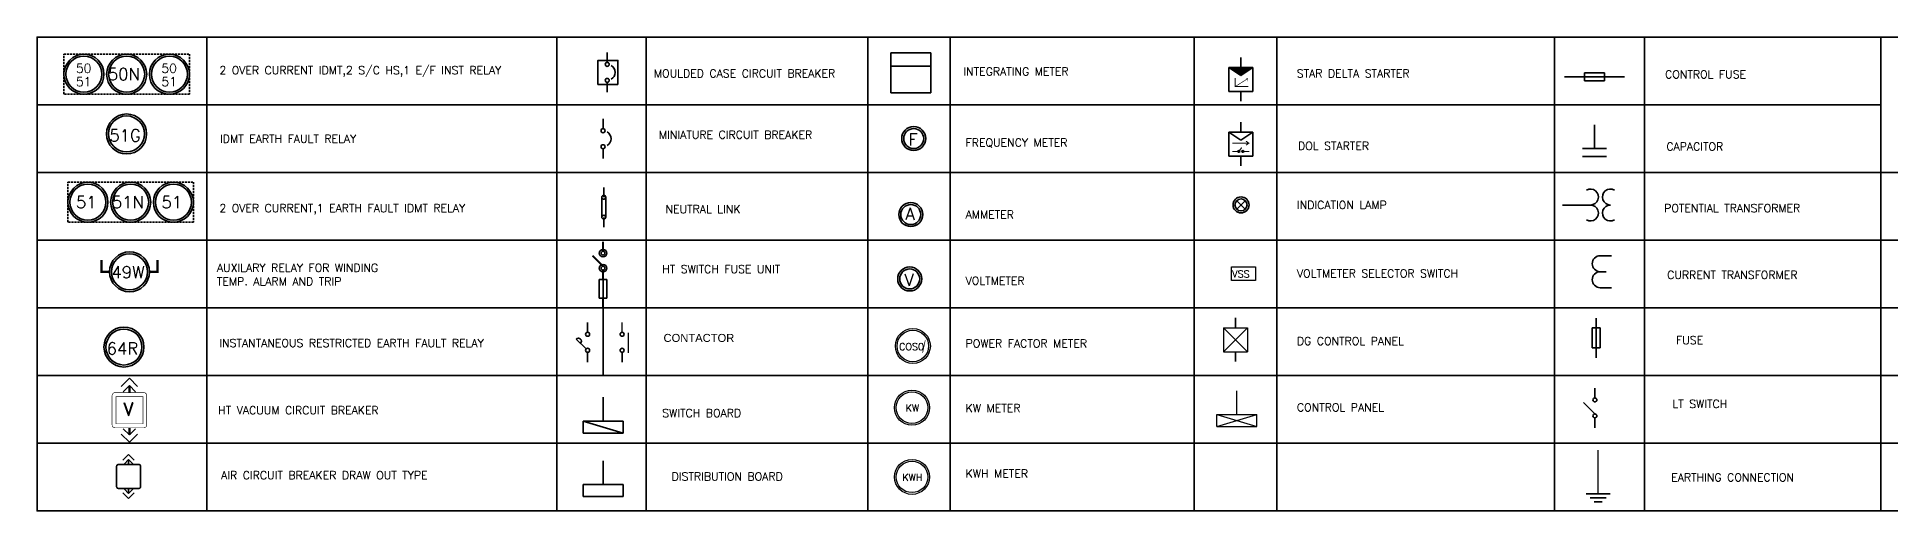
# Model space of a CAD drawing. Header units: inches. Extents: x 2669625 to 18251042, y -990446 to 2819736.
# Drawn here: x 15093571 to 17156195, y -990446 to -462975 of the extents above; entities that cross this region are included whole.
import ezdxf
from ezdxf.enums import TextEntityAlignment as Align

# ---------------------------------------------------------------- set-up
doc = ezdxf.new("R2010")
doc.units = ezdxf.units.IN
doc.header["$MEASUREMENT"] = 0
doc.linetypes.add('DASHED', pattern=[0.75, 0.5, -0.25])
doc.layers.add('EMATE_LEGENDS', color=7, linetype='Continuous', lineweight=35)
doc.styles.add('ROMAND', font='romand', dxfattribs={"height": 0.08})
doc.styles.add('ROMANT', font='ROMANT')
doc.styles.get("Standard").update_dxf_attribs({"font": 'arial.ttf'})

# ---------------------------------------------------------------- blocks, each defined once
blk = doc.blocks.new('SRL221D5')
at = {"linetype": 'DASHED'}
blk.add_lwpolyline([(0, 5), (31.36, 5), (31.36, -5), (0, -5)], close=True, dxfattribs=at)
for centre, radius in [((5, 0), 5), ((15.68, 0), 5), ((26.36, 0), 5), ((5, 0), 4.5), ((15.68, 0), 4.5), ((26.36, 0), 4.5)]:
    blk.add_circle(centre, radius)
at = {"style": 'ROMANT'}
for s, height, p in [('50', 2.25, (3.01, 0.36)), ('50N', 3, (10.99, -1.49)), ('50', 2.25, (24.37, 0.36)), ('51', 2.25, (3.01, -2.98)), ('51', 2.25, (24.37, -2.98))]:
    blk.add_text(s, height=height, dxfattribs=at).set_placement(p)
at = {"style": 'ROMAND', "flags": 1}
for tag, p in [('SB-NAME', (7.73, 2.9)), ('FDR-NAME', (7.73, -0.34)), ('GEN_DESC', (7.63, -3.35)), ('SPEC-DESC', (7.63, -6.03))]:
    blk.add_attdef(tag, p, '', height=2, dxfattribs=at)
blk = doc.blocks.new('SOC000H1')
for p, q in [((0, 0), (-2.04, -2.04)), ((0, -1.83), (-1.53, -3.36)), ((0, 0), (2.04, -2.04)), ((0, -1.83), (1.53, -3.36)), ((0, -14.17), (-1.53, -12.64)), ((0, -14.17), (1.53, -12.64)), ((0, -16), (-2.04, -13.96)), ((0, -16), (2.04, -13.96))]:
    blk.add_line(p, q)
at = {"const_width": 0.144}
blk.add_lwpolyline([(-4.33, -4.33), (-4.33, -11.67, 0.414214), (-3.61, -12.39), (3.61, -12.39, 0.414214), (4.33, -11.67), (4.33, -4.33, 0.414214), (3.61, -3.61), (-3.61, -3.61, 0.414214)], format="xyb", close=True, dxfattribs=at)
blk.add_lwpolyline([(-3.36, -4.59), (-3.36, -11.41), (3.36, -11.41), (3.36, -4.59)], close=True, dxfattribs=at)
at = {"const_width": 0.578}
for points in [[(0, -3.61), (0, -1.83)], [(0, -12.39), (0, -14.17)]]:
    blk.add_lwpolyline(points, dxfattribs=at)
at = {"style": 'ROMAND'}
blk.add_text('V', height=3.25, dxfattribs=at).set_placement((-1.65, -9.43))
at = {"style": 'ROMAND', "flags": 1}
for tag, p in [('SB-NAME', (5.85, 0.78)), ('GEN_DESC', (5.57, -5.46)), ('FDR-NAME', (5.85, -2.46)), ('VAL3', (5.85, -17.39)), ('VAL4', (5.85, -20.39))]:
    blk.add_attdef(tag, p, '', height=2, dxfattribs=at)
at = {"style": 'ROMAND'}
for tag, p in [('SPEC-DESC', (5.63, -8.35)), ('VAL1', (5.58, -11.34)), ('VAL2', (5.58, -14.15))]:
    blk.add_attdef(tag, p, '', height=2, dxfattribs=at)
blk = doc.blocks.new('SKH00001')
for p, q in [((0, 5), (10, 5)), ((0, 5), (0, -5)), ((10, 5), (10, -5)), ((0, 1.67), (10, 1.67)), ((0, -5), (10, -5))]:
    blk.add_line(p, q)
at = {"style": 'ROMAND', "flags": 1}
for tag, p in [('SB-NAME', (-2.9, 3.78)), ('FDR-NAME', (-2.9, 0.55)), ('GEN_DESC', (-3.12, -5.78)), ('VAL1', (-0.51, -8.8)), ('VAL2', (-0.51, -11.96))]:
    blk.add_attdef(tag, p, '', height=2, dxfattribs=at)
at = {"style": 'ROMAND'}
blk.add_attdef('SPEC-DESC', text='', height=2, dxfattribs=at).set_placement((5.06, -2.64), align=Align.CENTER)
blk = doc.blocks.new('SCN00001')
blk.add_line((-0.35, -6.65), (-2.83, -4.17))
at = {"const_width": 0.4}
for points in [[(0, -2.5), (0, 0)], [(0, -7.5), (0, -10)]]:
    blk.add_lwpolyline(points, dxfattribs=at)
for centre in [(0, -3), (0, -7)]:
    blk.add_circle(centre, 0.5)
blk.add_arc((-2.3, -4.7), 0.75, 315, 135)
at = {"style": 'ROMAND', "flags": 1}
for tag, p in [('SB-NAME', (1.6, 2.56)), ('FDR-NAME', (1.6, -0.68)), ('GEN_DESC', (1.32, -10.32))]:
    blk.add_attdef(tag, p, '', height=2, dxfattribs=at)
at = {"style": 'ROMAND'}
for tag, p in [('SPEC-DESC', (1.39, -4.29)), ('VAL1', (1.33, -7.27))]:
    blk.add_attdef(tag, p, '', height=2, dxfattribs=at)
blk = doc.blocks.new('SRL010I1')
for radius in [5, 4.5]:
    blk.add_circle((5, 0), radius)
at = {"style": 'ROMANT'}
blk.add_text('64R', height=3, dxfattribs=at).set_placement((0.7, -1.87))
at = {"style": 'ROMAND', "flags": 1}
for tag, p in [('SB-NAME', (-2.99, 1.73)), ('FDR-NAME', (-2.99, -1.5)), ('GEN_DESC', (-2.8, -4.5)), ('SPEC-DESC', (-3.98, -7.67))]:
    blk.add_attdef(tag, p, '', height=2, dxfattribs=at)
blk = doc.blocks.new('SRL210D3')
at = {"linetype": 'DASHED'}
blk.add_lwpolyline([(0, 5), (31.36, 5), (31.36, -5), (0, -5)], close=True, dxfattribs=at)
for centre, radius in [((5, 0), 5), ((15.68, 0), 5), ((26.36, 0), 5), ((5, 0), 4.5), ((15.68, 0), 4.5), ((26.36, 0), 4.5)]:
    blk.add_circle(centre, radius)
at = {"style": 'ROMANT'}
for s, p in [('51', (2.03, -1.49)), ('51N', (10.99, -1.49)), ('51', (23.39, -1.49))]:
    blk.add_text(s, height=3, dxfattribs=at).set_placement(p)
at = {"style": 'ROMAND', "flags": 1}
for tag, p in [('SB-NAME', (7.73, 2.9)), ('FDR-NAME', (7.73, -0.34)), ('GEN_DESC', (7.63, -3.35)), ('SPEC-DESC', (7.63, -6.03))]:
    blk.add_attdef(tag, p, '', height=2, dxfattribs=at)
blk = doc.blocks.new('SNL00002')
for p, q in [((2.5, 0.5), (7.5, 0.5)), ((2.5, -0.5), (7.5, -0.5))]:
    blk.add_line(p, q)
at = {"const_width": 0.4}
for points in [[(2.5, 0), (0, 0)], [(7.5, 0), (10, 0)]]:
    blk.add_lwpolyline(points, dxfattribs=at)
for centre in [(2.5, 0), (7.5, 0)]:
    blk.add_circle(centre, 0.5)
at = {"style": 'ROMAND', "flags": 1}
for tag, p in [('SB-NAME', (-3.33, 8.35)), ('FDR-NAME', (-3.33, 5.11)), ('GEN_DESC', (-3.25, 1.96))]:
    blk.add_attdef(tag, p, '', height=2, dxfattribs=at)
at = {"style": 'ROMAND'}
for tag, p in [('SPEC-DESC', (4.91, -3.64)), ('VAL1', (4.91, -6.62))]:
    blk.add_attdef(tag, text='', height=2, dxfattribs=at).set_placement(p, align=Align.CENTER)
blk = doc.blocks.new('SCT00001')
for p, q in [((-1.5, 4), (1.34, 4)), ((-1.5, 0), (0, 0)), ((-1.5, -4), (1.34, -4))]:
    blk.add_line(p, q)
for centre in [(-1.5, 2), (-1.5, -2)]:
    blk.add_arc(centre, 2, 90, 270)
at = {"style": 'ROMAND', "flags": 1}
for tag, p in [('SB-NAME', (-20.3, 11.72)), ('FDR-NAME', (-20.3, 8.48)), ('GEN_DESC', (-20.38, 5.23))]:
    blk.add_attdef(tag, p, '', height=2, dxfattribs=at)
at = {"style": 'ROMAND'}
for tag, p in [('VAL1', (-4.57, 1.98)), ('VAL2', (-4.57, -0.76)), ('SPEC-DESC', (-4.57, -3.74))]:
    blk.add_attdef(tag, text='', height=2, dxfattribs=at).set_placement(p, align=Align.RIGHT)
blk = doc.blocks.new('SFU00001')
for p, q in [((-1, -2.5), (-1, -7.5)), ((-1, -2.5), (1, -2.5)), ((1, -2.5), (1, -7.5)), ((-1, -7.5), (1, -7.5))]:
    blk.add_line(p, q)
at = {"const_width": 0.4}
blk.add_lwpolyline([(0, -10), (0, 0)], dxfattribs=at)
at = {"style": 'ROMAND', "flags": 1}
for tag, p in [('SB-NAME', (1.6, 2.56)), ('FDR-NAME', (1.6, -0.68)), ('GEN_DESC', (1.32, -10.32))]:
    blk.add_attdef(tag, p, '', height=2, dxfattribs=at)
at = {"style": 'ROMAND'}
for tag, p in [('SPEC-DESC', (1.39, -4.29)), ('VAL1', (1.33, -7.27))]:
    blk.add_attdef(tag, p, '', height=2, dxfattribs=at)
blk = doc.blocks.new('SRL010D1')
for radius in [5, 4.5]:
    blk.add_circle((5, 0), radius)
at = {"style": 'ROMANT'}
blk.add_text('51G', height=3, dxfattribs=at).set_placement((0.7, -1.87))
at = {"style": 'ROMAND', "flags": 1}
for tag, p in [('SB-NAME', (-2.99, 1.73)), ('FDR-NAME', (-2.99, -1.5)), ('GEN_DESC', (-2.8, -4.5)), ('SPEC-DESC', (-3.8, -7.46))]:
    blk.add_attdef(tag, p, '', height=2, dxfattribs=at)
blk = doc.blocks.new('SEH00002')
for p, q in [((-3, -11), (3, -11)), ((-2, -12), (2, -12)), ((-1, -13), (1, -13))]:
    blk.add_line(p, q)
at = {"const_width": 0.4}
blk.add_lwpolyline([(0, -11), (0, 0)], dxfattribs=at)
at = {"style": 'ROMAND', "flags": 1}
for tag, p in [('SB-NAME', (0.36, 2.81)), ('FDR-NAME', (0.36, -0.43)), ('GEN_DESC', (0.36, -3.45))]:
    blk.add_attdef(tag, p, '', height=2, dxfattribs=at)
at = {"style": 'ROMAND'}
blk.add_attdef('SPEC-DESC', (0.48, -6.83), '', height=2, dxfattribs=at)
blk = doc.blocks.new('SAC000D1')
for p, q in [((0, 0), (-1.41, -1.41)), ((0, 0), (1.41, -1.41)), ((0, -1.27), (-1.06, -2.33)), ((0, -1.27), (1.06, -2.33)), ((0, -9.73), (-1.06, -8.67)), ((0, -9.73), (1.06, -8.67)), ((0, -11), (-1.41, -9.59)), ((0, -11), (1.41, -9.59))]:
    blk.add_line(p, q)
at = {"const_width": 0.4}
blk.add_lwpolyline([(-3, -3), (-3, -8, 0.414214), (-2.5, -8.5), (2.5, -8.5, 0.414214), (3, -8), (3, -3, 0.414214), (2.5, -2.5), (-2.5, -2.5, 0.414214)], format="xyb", close=True, dxfattribs=at)
for points in [[(0, -2.5), (0, -1.27)], [(0, -8.5), (0, -9.73)]]:
    blk.add_lwpolyline(points, dxfattribs=at)
at = {"style": 'ROMAND', "flags": 1}
for tag, p in [('SB-NAME', (4.12, 1.77)), ('FDR-NAME', (4.12, -1.47)), ('GEN_DESC', (3.84, -14.51))]:
    blk.add_attdef(tag, p, '', height=2, dxfattribs=at)
at = {"style": 'ROMAND'}
for tag, p in [('SPEC-DESC', (3.9, -5.07)), ('VAL1', (3.84, -8.06)), ('VAL2', (3.84, -11.18))]:
    blk.add_attdef(tag, p, '', height=2, dxfattribs=at)
blk = doc.blocks.new('SFQ00001')
for radius in [3, 2.5]:
    blk.add_circle((3, 0), radius)
at = {"style": 'ROMAND'}
blk.add_text('F', height=3, dxfattribs=at).set_placement((1.67, -1.72))
at = {"style": 'ROMAND', "flags": 1}
for tag, p in [('SB-NAME', (-4.9, 5.78)), ('FDR-NAME', (-4.9, 2.55)), ('GEN_DESC', (-3.91, -1.43)), ('VAL2', (-1.22, -12.46))]:
    blk.add_attdef(tag, p, '', height=2, dxfattribs=at)
at = {"style": 'ROMAND'}
for tag, p in [('VAL1', (2.58, -5.59)), ('SPEC-DESC', (2.58, -8.98))]:
    blk.add_attdef(tag, text='', height=2, dxfattribs=at).set_placement(p, align=Align.CENTER)
blk = doc.blocks.new('SAM00001')
for radius in [3, 2.5]:
    blk.add_circle((3, 0), radius)
at = {"style": 'ROMAND'}
blk.add_text('A', height=3, dxfattribs=at).set_placement((1.67, -1.35))
at = {"style": 'ROMAND', "flags": 1}
for tag, p in [('SB-NAME', (-4.9, 5.78)), ('FDR-NAME', (-4.9, 2.55)), ('GEN_DESC', (-3.91, -1.43)), ('VAL2', (-2.26, -12.31))]:
    blk.add_attdef(tag, p, '', height=2, dxfattribs=at)
at = {"style": 'ROMAND'}
for tag, p in [('VAL1', (2.58, -5.59)), ('SPEC-DESC', (2.58, -8.98))]:
    blk.add_attdef(tag, text='', height=2, dxfattribs=at).set_placement(p, align=Align.CENTER)
blk = doc.blocks.new('SVO00001')
for radius in [3, 2.5]:
    blk.add_circle((3, 0), radius)
at = {"style": 'ROMAND'}
blk.add_text('V', height=3, dxfattribs=at).set_placement((1.67, -1.72))
at = {"style": 'ROMAND', "flags": 1}
for tag, p in [('SB-NAME', (-4.9, 5.78)), ('FDR-NAME', (-4.9, 2.55)), ('GEN_DESC', (-3.91, -1.43)), ('VAL2', (-0.92, -12.54))]:
    blk.add_attdef(tag, p, '', height=2, dxfattribs=at)
at = {"style": 'ROMAND'}
for tag, p in [('VAL1', (2.58, -5.59)), ('SPEC-DESC', (2.58, -8.98))]:
    blk.add_attdef(tag, text='', height=2, dxfattribs=at).set_placement(p, align=Align.CENTER)
blk = doc.blocks.new('AROS')
at = {"const_width": 0.4}
blk.add_lwpolyline([(0, 0), (0, -9.7)], dxfattribs=at)
blk.add_lwpolyline([(-1.5, -8.2, 0, 0.4, 0), (0, -9.7, 0.4, 0, 0), (1.3, -8.2, 0, 0, 0)], format="xyseb")
blk = doc.blocks.new('sst000f1')
for p, q in [((-3, -2.5), (-3, -8.5)), ((-3, -2.5), (3, -2.5)), ((0, -4.5), (-3, -2.5)), ((0, -4.5), (3, -2.5)), ((3, -2.5), (3, -8.5)), ((-3, -8.5), (3, -8.5))]:
    blk.add_line(p, q)
for points, const_width in [([(0, -2.5), (0, 0)], 0.4), ([(1.84, -7.29), (-1.43, -7.29), (-1.43, -5.16)], 0.24), ([(0, -8.5), (0, -11)], 0.4)]:
    blk.add_lwpolyline(points, dxfattribs=dict(const_width=const_width))
at = {"xscale": 0.3840617244697113, "yscale": 0.3840617244697113, "zscale": 0.3840617244697113, "rotation": 122.4300276355698}
blk.add_blockref('AROS', (-1.43, -7.29), dxfattribs=at)
at = {"style": 'ROMAND', "flags": 1}
for tag, p in [('SB-NAME', (3.77, 0.56)), ('FDR-NAME', (3.77, -2.68)), ('VAL2', (3.78, -9.53)), ('GEN_DESC', (3.5, -15.54)), ('VAL1', (3.78, -12.57))]:
    blk.add_attdef(tag, p, '', height=2, dxfattribs=at)
at = {"style": 'ROMAND'}
blk.add_attdef('SPEC-DESC', (3.56, -6.29), '', height=2, dxfattribs=at)
blk = doc.blocks.new('SIL00001')
for p, q in [((3.07, -1.07), (0.93, 1.07)), ((0.93, -1.07), (3.07, 1.07))]:
    blk.add_line(p, q)
for radius in [2, 1.51]:
    blk.add_circle((2, 0), radius)
at = {"style": 'ROMAND', "flags": 1}
for tag, p in [('SB-NAME', (-5.45, 6.51)), ('FDR-NAME', (-5.45, 3.27)), ('GEN_DESC', (-5.36, 0.03))]:
    blk.add_attdef(tag, p, '', height=2, dxfattribs=at)
at = {"style": 'ROMAND'}
for tag, p in [('SPEC-DESC', (2.04, -4.21)), ('VAL1', (2.04, -7.31))]:
    blk.add_attdef(tag, text='', height=2, dxfattribs=at).set_placement(p, align=Align.CENTER)
blk = doc.blocks.new('SDB00001')
for p, q in [((-5, -6), (5, -6)), ((-5, -9), (-5, -6)), ((-5, -9), (5, -9)), ((5, -9), (5, -6))]:
    blk.add_line(p, q)
at = {"const_width": 0.4}
blk.add_lwpolyline([(0, 0), (0, -6)], dxfattribs=at)
at = {"style": 'ROMAND', "flags": 1}
for tag, p in [('SB-NAME', (-7.77, 0.94)), ('GEN_DESC', (-8.05, -5.34)), ('FDR-NAME', (-7.77, -2.3)), ('VAL2', (-3.6, -17.81)), ('VAL3', (-3.6, -21.04)), ('VAL4', (-3.6, -24.28)), ('VAL5', (-3.6, -27.52)), ('VAL6', (-3.6, -30.76))]:
    blk.add_attdef(tag, p, '', height=2, dxfattribs=at)
at = {"style": 'ROMAND'}
for tag, p in [('SPEC-DESC', (-0.06, -11.84)), ('VAL1', (-0.06, -14.73))]:
    blk.add_attdef(tag, text='', height=2, dxfattribs=at).set_placement(p, align=Align.CENTER)
blk = doc.blocks.new('SMN00001')
at = {"const_width": 0.4}
for points in [[(0, -2.5), (0, 0)], [(0, -7.5), (0, -10)]]:
    blk.add_lwpolyline(points, dxfattribs=at)
for centre in [(0, -3), (0, -7)]:
    blk.add_circle(centre, 0.5)
blk.add_arc((0, -5), 2, 300, 60)
at = {"style": 'ROMAND', "flags": 1}
for tag, p in [('SB-NAME', (2.56, 3.99)), ('FDR-NAME', (2.56, 0.76)), ('GEN_DESC', (2.29, -8.88))]:
    blk.add_attdef(tag, p, '', height=2, dxfattribs=at)
at = {"style": 'ROMAND'}
for tag, p in [('VAL1', (2.29, -5.83)), ('SPEC-DESC', (2.35, -2.85))]:
    blk.add_attdef(tag, p, '', height=2, dxfattribs=at)
blk = doc.blocks.new('SPT00001')
blk.add_line((7, 0), (0, 0))
for centre, start, end in [((7, 2), 270, 120), ((7, -2), 240, 90), ((12, 2), 60, 270), ((12, -2), 90, 300)]:
    blk.add_arc(centre, 2, start, end)
at = {"style": 'ROMAND', "flags": 1}
for tag, p in [('SB-NAME', (2.27, 4.69)), ('FDR-NAME', (1.27, 1.45)), ('GEN_DESC', (0.32, -2.05))]:
    blk.add_attdef(tag, p, '', height=2, dxfattribs=at)
at = {"style": 'ROMAND'}
for tag, p in [('SPEC-DESC', (9.75, -10.08)), ('VAL1', (9.75, -6.69)), ('VAL2', (10.55, -13.58))]:
    blk.add_attdef(tag, text='', height=2, dxfattribs=at).set_placement(p, align=Align.CENTER)
blk = doc.blocks.new('SSF000H1')
for p, q in [((-1.25, -12.62), (-1.25, -18.88)), ((-1.25, -12.62), (1.25, -12.62)), ((0, -12.36), (0, -20.02)), ((1.25, -12.62), (1.25, -18.88)), ((-1.25, -18.88), (1.25, -18.88))]:
    blk.add_line(p, q)
at = {"const_width": 0.6}
for points in [[(0, -3.25), (0, 0)], [(0, -8.25), (-3.54, -4.71)], [(0, -9.5), (0, -12.62)], [(0, -18.88), (0, -22)]]:
    blk.add_lwpolyline(points, dxfattribs=at)
for centre, radius in [((0, -3.88), 1.25), ((0, -3.88), 0.625), ((0, -8.88), 1.25), ((0, -8.88), 0.625)]:
    blk.add_circle(centre, radius)
at = {"style": 'ROMAND', "flags": 1}
for tag, p in [('SB-NAME', (2.59, 5.54)), ('GEN_DESC', (2.31, -1.18)), ('FDR-NAME', (2.59, 2.3)), ('VAL3', (2.28, -19.78)), ('VAL4', (2.28, -22.78))]:
    blk.add_attdef(tag, p, '', height=2, dxfattribs=at)
at = {"style": 'ROMAND'}
for tag, p in [('VAL1', (2.31, -7.32)), ('SPEC-DESC', (2.37, -4.33)), ('VAL2', (2.31, -16.3))]:
    blk.add_attdef(tag, p, '', height=2, dxfattribs=at)
blk = doc.blocks.new('SRLA0WH2')
at = {"const_width": 0.6}
for points in [[(0, 3), (0, 0), (2, 0)], [(14, 3), (14, 0), (12, 0)]]:
    blk.add_lwpolyline(points, dxfattribs=at)
for radius in [5, 4.5]:
    blk.add_circle((7, 0), radius)
at = {"style": 'ROMANT'}
blk.add_text('49W', height=3, dxfattribs=at).set_placement((2.48, -1.57))
at = {"style": 'ROMAND', "flags": 1}
for tag, p in [('SB-NAME', (-0.99, 1.73)), ('FDR-NAME', (-0.99, -1.5)), ('GEN_DESC', (-0.8, -4.5)), ('SPEC-DESC', (-1.8, -7.46))]:
    blk.add_attdef(tag, p, '', height=2, dxfattribs=at)
blk = doc.blocks.new('SSB00001')
for p, q in [((-5, -6), (5, -9)), ((-5, -6), (5, -6)), ((-5, -9), (-5, -6)), ((-5, -9), (5, -9)), ((5, -9), (5, -6))]:
    blk.add_line(p, q)
at = {"const_width": 0.4}
blk.add_lwpolyline([(0, 0), (0, -6)], dxfattribs=at)
at = {"style": 'ROMAND', "flags": 1}
for tag, p in [('SB-NAME', (-7.77, 0.94)), ('GEN_DESC', (-8.05, -5.34)), ('FDR-NAME', (-7.77, -2.3)), ('VAL2', (-3.4, -17.81)), ('VAL3', (-3.4, -21.04)), ('VAL4', (-3.4, -24.28)), ('VAL5', (-3.4, -27.52)), ('VAL6', (-3.4, -30.76))]:
    blk.add_attdef(tag, p, '', height=2, dxfattribs=at)
at = {"style": 'ROMAND'}
for tag, p in [('SPEC-DESC', (-0.06, -11.84)), ('VAL1', (-0.06, -14.73))]:
    blk.add_attdef(tag, text='', height=2, dxfattribs=at).set_placement(p, align=Align.CENTER)
blk = doc.blocks.new('SCP00001')
for p, q in [((-3, -6), (3, -6)), ((-3, -8), (3, -8))]:
    blk.add_line(p, q)
at = {"const_width": 0.4}
blk.add_lwpolyline([(0, -6), (0, 0)], dxfattribs=at)
at = {"style": 'ROMAND', "flags": 1}
for tag, p in [('SB-NAME', (-7.77, 0.94)), ('GEN_DESC', (-8.05, -5.34)), ('FDR-NAME', (-7.77, -2.3))]:
    blk.add_attdef(tag, p, '', height=2, dxfattribs=at)
at = {"style": 'ROMAND'}
for tag, p in [('SPEC-DESC', (-0.06, -11.02)), ('VAL1', (-0.06, -13.91))]:
    blk.add_attdef(tag, text='', height=2, dxfattribs=at).set_placement(p, align=Align.CENTER)
blk = doc.blocks.new('SFU000C1')
for p, q in [((15, 0), (0, 0)), ((10, 1), (5, 1)), ((5, -1), (5, 1)), ((10, -1), (10, 1)), ((10, -1), (5, -1))]:
    blk.add_line(p, q)
at = {"style": 'ROMAND', "flags": 1}
for tag, p in [('SB-NAME', (-0.4, 7.78)), ('FDR-NAME', (-0.4, 4.55)), ('GEN_DESC', (-0.95, 0.44))]:
    blk.add_attdef(tag, p, '', height=2, dxfattribs=at)
at = {"style": 'ROMAND'}
for tag, p in [('VAL1', (7.35, -4.29)), ('SPEC-DESC', (7.98, -7.77))]:
    blk.add_attdef(tag, text='', height=2, dxfattribs=at).set_placement(p, align=Align.CENTER)
blk = doc.blocks.new('SMC00001')
at = {"const_width": 0.4}
for points in [[(0, -2.5), (0, 0)], [(0, -7.5), (0, -10)]]:
    blk.add_lwpolyline(points, dxfattribs=at)
blk.add_lwpolyline([(2.7, -8), (-2.3, -8), (-2.3, -2), (2.7, -2)], close=True)
for centre in [(0, -3), (0, -7)]:
    blk.add_circle(centre, 0.5)
blk.add_arc((0, -5), 2, 300, 60)
at = {"style": 'ROMAND', "flags": 1}
for tag, p in [('SB-NAME', (3.4, 3.14)), ('FDR-NAME', (3.4, -0.1)), ('GEN_DESC', (3.13, -13.14))]:
    blk.add_attdef(tag, p, '', height=2, dxfattribs=at)
at = {"style": 'ROMAND'}
for tag, p in [('SPEC-DESC', (3.19, -3.7)), ('VAL1', (3.13, -6.69)), ('VAL2', (3.13, -9.81))]:
    blk.add_attdef(tag, p, '', height=2, dxfattribs=at)
blk = doc.blocks.new('SST000D1')
for p, q in [((0, -4.5), (-3, -2.5)), ((-3, -2.5), (3, -2.5)), ((-3, -2.5), (-3, -8.5)), ((0, -4.5), (3, -2.5)), ((3, -2.5), (3, -8.5)), ((-3, -8.5), (3, -8.5))]:
    blk.add_line(p, q)
for points, const_width in [([(0, -2.5), (0, 0)], 0.4), ([(1.28, -5.77), (2.01, -5.26), (1.28, -4.76)], 0.25), ([(-2.14, -5.26), (2.01, -5.26)], 0.25), ([(-2.14, -7.33), (-0.72, -7.33)], 0.25), ([(-0.37, -7.16), (0.21, -6.38)], 0.3), ([(0, -8.5), (0, -11)], 0.4), ([(2.14, -7.33), (0.72, -7.33)], 0.25)]:
    blk.add_lwpolyline(points, dxfattribs=dict(const_width=const_width))
for centre in [(-0.5, -7.33), (0.5, -7.33)]:
    blk.add_circle(centre, 0.221)
at = {"style": 'ROMAND', "flags": 1}
for tag, p in [('SB-NAME', (3.77, 0.56)), ('FDR-NAME', (3.77, -2.68)), ('VAL2', (3.78, -9.53)), ('GEN_DESC', (3.5, -15.54)), ('VAL1', (3.78, -12.57))]:
    blk.add_attdef(tag, p, '', height=2, dxfattribs=at)
at = {"style": 'ROMAND'}
blk.add_attdef('SPEC-DESC', (3.56, -6.29), '', height=2, dxfattribs=at)
blk = doc.blocks.new('SSW00001')
blk.add_line((0, -6.5), (-2.83, -3.67))
at = {"const_width": 0.4}
for points in [[(0, -2.5), (0, 0)], [(0, -7.5), (0, -10)]]:
    blk.add_lwpolyline(points, dxfattribs=at)
for centre in [(0, -3), (0, -7)]:
    blk.add_circle(centre, 0.5)
at = {"style": 'ROMAND', "flags": 1}
for tag, p in [('SB-NAME', (1.06, 3.99)), ('FDR-NAME', (1.06, 0.76)), ('GEN_DESC', (0.78, -8.88))]:
    blk.add_attdef(tag, p, '', height=2, dxfattribs=at)
at = {"style": 'ROMAND'}
for tag, p in [('VAL1', (0.79, -5.83)), ('SPEC-DESC', (0.84, -2.85))]:
    blk.add_attdef(tag, p, '', height=2, dxfattribs=at)
blk = doc.blocks.new('c2')
at = {"layer": 'EMATE_LEGENDS'}
for points, const_width in [([(-0.05, 2.65), (-0.05, 5.15)], 0.333), ([(1.48, -2.49), (1.48, 2.54)], 0.33), ([(-0.05, -2.35), (-0.05, -4.85)], 0.444)]:
    blk.add_lwpolyline(points, dxfattribs=dict(at, const_width=const_width))
for centre in [(-0.05, 2.15), (-0.05, -1.85)]:
    blk.add_circle(centre, 0.5, dxfattribs=at)
blk = doc.blocks.new('SPF00002')
at = {"const_width": 0.2}
blk.add_lwpolyline([(7.79, -1.94), (8.55, 1.68)], dxfattribs=at)
for radius in [5, 4.5]:
    blk.add_circle((5, 0), radius)
at = {"style": 'ROMAND'}
blk.add_text('COS0', height=2, dxfattribs=at).set_placement((1.08, -1.15))
at = {"style": 'ROMAND', "flags": 1}
for tag, p in [('VAL2', (1.57, 10.62)), ('GEN_DESC', (-3.42, 1.87)), ('FDR-NAME', (-3.28, -2.39)), ('SB-NAME', (-2.24, -5.77))]:
    blk.add_attdef(tag, p, '', height=2, dxfattribs=at)
at = {"style": 'ROMAND'}
for tag, p in [('SPEC-DESC', (5.34, 8.12)), ('VAL1', (5.34, 5.37))]:
    blk.add_attdef(tag, text='', height=2, dxfattribs=at).set_placement(p, align=Align.CENTER)
blk = doc.blocks.new('SVA00001')
for radius in [5, 4.5]:
    blk.add_circle((5, 0), radius)
at = {"style": 'ROMAND', "flags": 1}
for tag, p in [('SB-NAME', (-2.84, 5.29)), ('FDR-NAME', (-2.84, 2.05)), ('GEN_DESC', (-3.06, -4.28)), ('VAL1', (-0.45, -7.29)), ('VAL2', (-0.45, -10.45))]:
    blk.add_attdef(tag, p, '', height=2, dxfattribs=at)
at = {"style": 'ROMAND'}
blk.add_attdef('SPEC-DESC', text='', height=2, dxfattribs=at).set_placement((5.12, -1.13), align=Align.CENTER)
blk = doc.blocks.new('scr00002')
for p, q in [((-3, -2.5), (3, -2.5)), ((-3, -2.5), (3, -8.5)), ((-3, -8.5), (3, -2.5)), ((-3, -2.5), (-3, -8.5)), ((3, -2.5), (3, -8.5)), ((-3, -8.5), (3, -8.5))]:
    blk.add_line(p, q)
at = {"const_width": 0.4}
for points in [[(0, -2.5), (0, 0)], [(0, -8.5), (0, -11)]]:
    blk.add_lwpolyline(points, dxfattribs=at)
at = {"style": 'ROMAND', "flags": 1}
for tag, p in [('SB-NAME', (3.77, 0.56)), ('FDR-NAME', (3.77, -2.68)), ('GEN_DESC', (3.5, -12.75))]:
    blk.add_attdef(tag, p, '', height=2, dxfattribs=at)
at = {"style": 'ROMAND'}
for tag, p in [('SPEC-DESC', (3.56, -6.29)), ('VAL1', (3.56, -9.62))]:
    blk.add_attdef(tag, p, '', height=2, dxfattribs=at)
blk = doc.blocks.new('scr00001')
for p, q in [((-5, -9), (5, -6)), ((-5, -6), (5, -6)), ((-5, -6), (5, -9)), ((-5, -9), (-5, -6)), ((-5, -9), (5, -9)), ((5, -9), (5, -6))]:
    blk.add_line(p, q)
at = {"const_width": 0.4}
blk.add_lwpolyline([(0, 0), (0, -6)], dxfattribs=at)
at = {"style": 'ROMAND', "flags": 1}
for tag, p in [('SB-NAME', (-7.77, 0.94)), ('GEN_DESC', (-8.05, -5.34)), ('FDR-NAME', (-7.77, -2.3)), ('VAL2', (-3.29, -17.81)), ('VAL3', (-3.29, -21.04)), ('VAL4', (-3.29, -24.28)), ('VAL5', (-3.29, -27.52)), ('VAL6', (-3.29, -30.76))]:
    blk.add_attdef(tag, p, '', height=2, dxfattribs=at)
at = {"style": 'ROMAND'}
for tag, p in [('SPEC-DESC', (-0.06, -11.84)), ('VAL1', (-0.06, -14.73))]:
    blk.add_attdef(tag, text='', height=2, dxfattribs=at).set_placement(p, align=Align.CENTER)

msp = doc.modelspace()

# ---------------------------------------------------------------- hatches: boundary and pattern name
at = {"layer": 'EMATE_LEGENDS', "linetype": 'Continuous'}
h = msp.add_hatch(dxfattribs=at)
h.set_pattern_fill('ANSI31', color=256, scale=4452.348484, style=0)
h.set_pattern_definition([(45, (-16407714.8, 15364855.5), (-393.535726, 393.535726), [])])
h.paths.add_polyline_path([(16446228, -496840), (16419514, -496840), (16432871, -505745)])

# ---------------------------------------------------------------- linework, layer by layer
msp.add_lwpolyline([(16422513, -718778), (16449033, -718778), (16449033, -733991), (16422513, -733991)], close=True)
for p, q in [((15282371, -462975), (15282371, -990446)), ((15671762, -462975), (15671762, -990446)), ((15771269, -462975), (15771269, -990446)), ((16017781, -462975), (16017781, -990446)), ((16109618, -462975), (16109618, -990446)), ((16381042, -462975), (16381042, -990446)), ((16472880, -462975), (16472880, -990446)), ((16781806, -462975), (16781806, -990446)), ((16881891, -462975), (16881891, -990446)), ((17144821, -462975), (17144821, -990446)), ((15723265, -764011), (15723265, -839740))]:
    msp.add_line(p, q, dxfattribs=at)
at = {"layer": 'EMATE_LEGENDS'}
for points in [[(16781806, -990446), (15093571, -990446), (15093571, -462975), (16781806, -462975)], [(16781806, -462975), (17492531, -462975), (17492531, -990446), (16781806, -990446)], [(15093571, -538328), (16781806, -538328)], [(16781806, -538328), (17144821, -538328)], [(15093571, -613681), (16781806, -613681)], [(16781806, -613681), (17492531, -613681)], [(15093571, -689034), (16781806, -689034)], [(16781806, -689034), (17492531, -689034)], [(15093571, -764387), (16781806, -764387)], [(16781806, -764387), (17492531, -764387)], [(15093571, -839740), (16781806, -839740)], [(16781806, -839740), (17492531, -839740)], [(15093571, -915093), (16781806, -915093)], [(16781806, -915093), (17492531, -915093)], [(15093571, -990446), (16781806, -990446)], [(16781806, -990446), (17492531, -990446)]]:
    msp.add_lwpolyline(points, dxfattribs=at)

# ---------------------------------------------------------------- block references
for name, p, xscale, yscale, zscale in [('scr00002', (16427063, -775441), 4452.348483985859, 4452.348483985859, 4452.348483985859), ('SPF00002', (16048484, -806918), 3895.804923487627, 3895.804923487627, 3895.804923487627)]:
    msp.add_blockref(name, p, dxfattribs=dict(xscale=xscale, yscale=yscale, zscale=zscale))
at = {"xscale": 3895.804923487627, "yscale": 3895.804923487627, "zscale": 3895.804923487627}
for p, values in [((16047499, -875457), {'SPEC-DESC': 'KW'}), ((16047560, -952527), {'SPEC-DESC': 'KWH'})]:
    msp.add_blockref('SVA00001', p, dxfattribs=at).add_auto_attribs(values)
at = {"lineweight": -2, "xscale": 4452.348483985859, "yscale": 4452.348483985859, "zscale": 4452.348483985859}
msp.add_blockref('scr00001', (16428278, -856483), dxfattribs=at)
at = {"layer": 'EMATE_LEGENDS', "linetype": 'Continuous', "zscale": 4452.348483985859}
for name, p, xscale, yscale in [('SRL221D5', (15123436, -504347), 4452.348483985859, 4452.348483985859), ('SMC00001', (15727879, -479980), 4452.348483985859, 4452.348483985859), ('SKH00001', (16043601, -502927), 4452.348483985859, 4452.348483985859), ('sst000f1', (16432878, -485700), 4452.348483985859, 4452.348483985859), ('SFU000C1', (16793163, -507374), 4452.348483985859, 4452.348483985859), ('SRL010D1', (15170890, -570800), 4452.348483985859, 4452.348483985859), ('SMN00001', (15723265, -553820), 4452.348483985859, 4452.348483985859), ('SST000D1', (16432916, -557647), 4452.348483985859, 4452.348483985859), ('SFQ00001', (16055561, -575966), 4452.348483985859, 4452.348483985859), ('SCP00001', (16826298, -560390), 4452.348483985859, 4452.348483985859), ('SRL210D3', (15127888, -646802), 4452.348483985859, 4452.348483985859), ('SPT00001', (16790679, -649909), 4452.348483985859, 4452.348483985859), ('SAM00001', (16052304, -660561), 4452.348483985859, 4452.348483985859), ('SIL00001', (16424190, -649858), 4452.348483985859, 4452.348483985859), ('SSF000H1', (15723265, -690547), 3339.261362989395, 3339.261362989395), ('SRLA0WH2', (15165301, -724309), 4452.348483985859, 4452.348483985859), ('SVO00001', (16051109, -732226), 4452.348483985859, 4452.348483985859), ('SCT00001', (16839415, -724115), 4452.348483985859, 4452.348483985859), ('SCN00001', (15706121, -780502), 4452.348483985859, 4452.348483985859), ('c2', (15744728, -803419), 4452.348483985859, 4452.348483985859), ('SFU00001', (16828099, -775681), 4452.348483985859, 4452.348483985859), ('SRL010I1', (15167960, -807985), 4452.348483985859, 4452.348483985859), ('SOC000H1', (15196341, -842733), 4452.348483985859, 4452.348483985859), ('SSB00001', (15723265, -863676), 4452.348483985859, 4452.348483985859), ('SSW00001', (16826818, -853511), 4452.348483985859, 4452.348483985859), ('SAC000D1', (15195408, -927565), 4452.348483985859, 4452.348483985859), ('SEH00002', (16830316, -922487), 4452.348483985859, 4452.348483985859), ('SDB00001', (15723265, -934321), 4452.348483985859, 4452.348483985859)]:
    msp.add_blockref(name, p, dxfattribs=dict(at, xscale=xscale, yscale=yscale))
at = {"layer": 'EMATE_LEGENDS', "linetype": 'Continuous', "xscale": 4452.348483985859, "yscale": 4452.348483985859, "zscale": 4452.348483985859, "rotation": 270}
msp.add_blockref('SNL00002', (15724130, -630075), dxfattribs=at)

# ---------------------------------------------------------------- texts
at = {"style": 'ROMAND'}
msp.add_text('VSS', height=7925.2, dxfattribs=at).set_placement((16423155, -730675))
at = {"layer": 'EMATE_LEGENDS', "style": 'ROMAND'}
for s, p in [('2 OVER CURRENT IDMT,2 S/C HS,1 E/F INST RELAY', (15296346, -504347)), ('MOULDED CASE CIRCUIT BREAKER', (15779843, -507938)), ('INTEGRATING METER', (16124160, -505737)), ('STAR DELTA STARTER ', (16495099, -507962)), ('CONTROL FUSE', (16904926, -508931)), ('IDMT EARTH FAULT RELAY', (15297166, -580649)), ('MINIATURE CIRCUIT BREAKER', (15785445, -576082)), ('FREQUENCY METER', (16126687, -584871)), ('DOL STARTER', (16496563, -588569)), ('CAPACITOR', (16906289, -589302)), ('2 OVER CURRENT,1 EARTH FAULT IDMT RELAY', (15296346, -657881)), ('NEUTRAL LINK', (15792763, -659015)), ('AMMETER', (16126687, -665013)), ('INDICATION LAMP', (16495316, -654310)), ('POTENTIAL TRANSFORMER', (16903902, -657883)), ('AUXILARY RELAY FOR WINDING', (15293667, -724309)), ('HT SWITCH FUSE UNIT', (15789150, -725653)), ('VOLTMETER SELECTOR SWITCH', (16495316, -730528)), ('TEMP. ALARM AND TRIP', (15293667, -739338)), ('VOLTMETER', (16126687, -738595)), ('CURRENT TRANSFORMER', (16907246, -732139)), ('INSTANTANEOUS RESTRICTED EARTH FAULT RELAY', (15296346, -807985)), ('POWER FACTOR METER', (16126687, -808491)), ('DG CONTROL PANEL', (16495316, -805757)), ('FUSE', (16917146, -804821)), ('HT VACUUM CIRCUIT BREAKER', (15295044, -882852)), ('SWITCH BOARD', (15789150, -885938)), ('KW METER', (16126687, -880421)), ('CONTROL PANEL', (16495316, -879620)), ('LT SWITCH', (16913068, -875773)), ('AIR CIRCUIT BREAKER DRAW OUT TYPE', (15298361, -955151)), ('DISTRIBUTION BOARD', (15799571, -956583)), ('KWH METER', (16126687, -953331)), ('EARTHING CONNECTION', (16911749, -957519))]:
    msp.add_text(s, height=8904.7, dxfattribs=at).set_placement(p)
at = {"layer": 'EMATE_LEGENDS', "linetype": 'Continuous'}
msp.add_text('CONTACTOR', height=8904.7, dxfattribs=at).set_placement((15790565, -802317))

doc.saveas('drawing.dxf')
